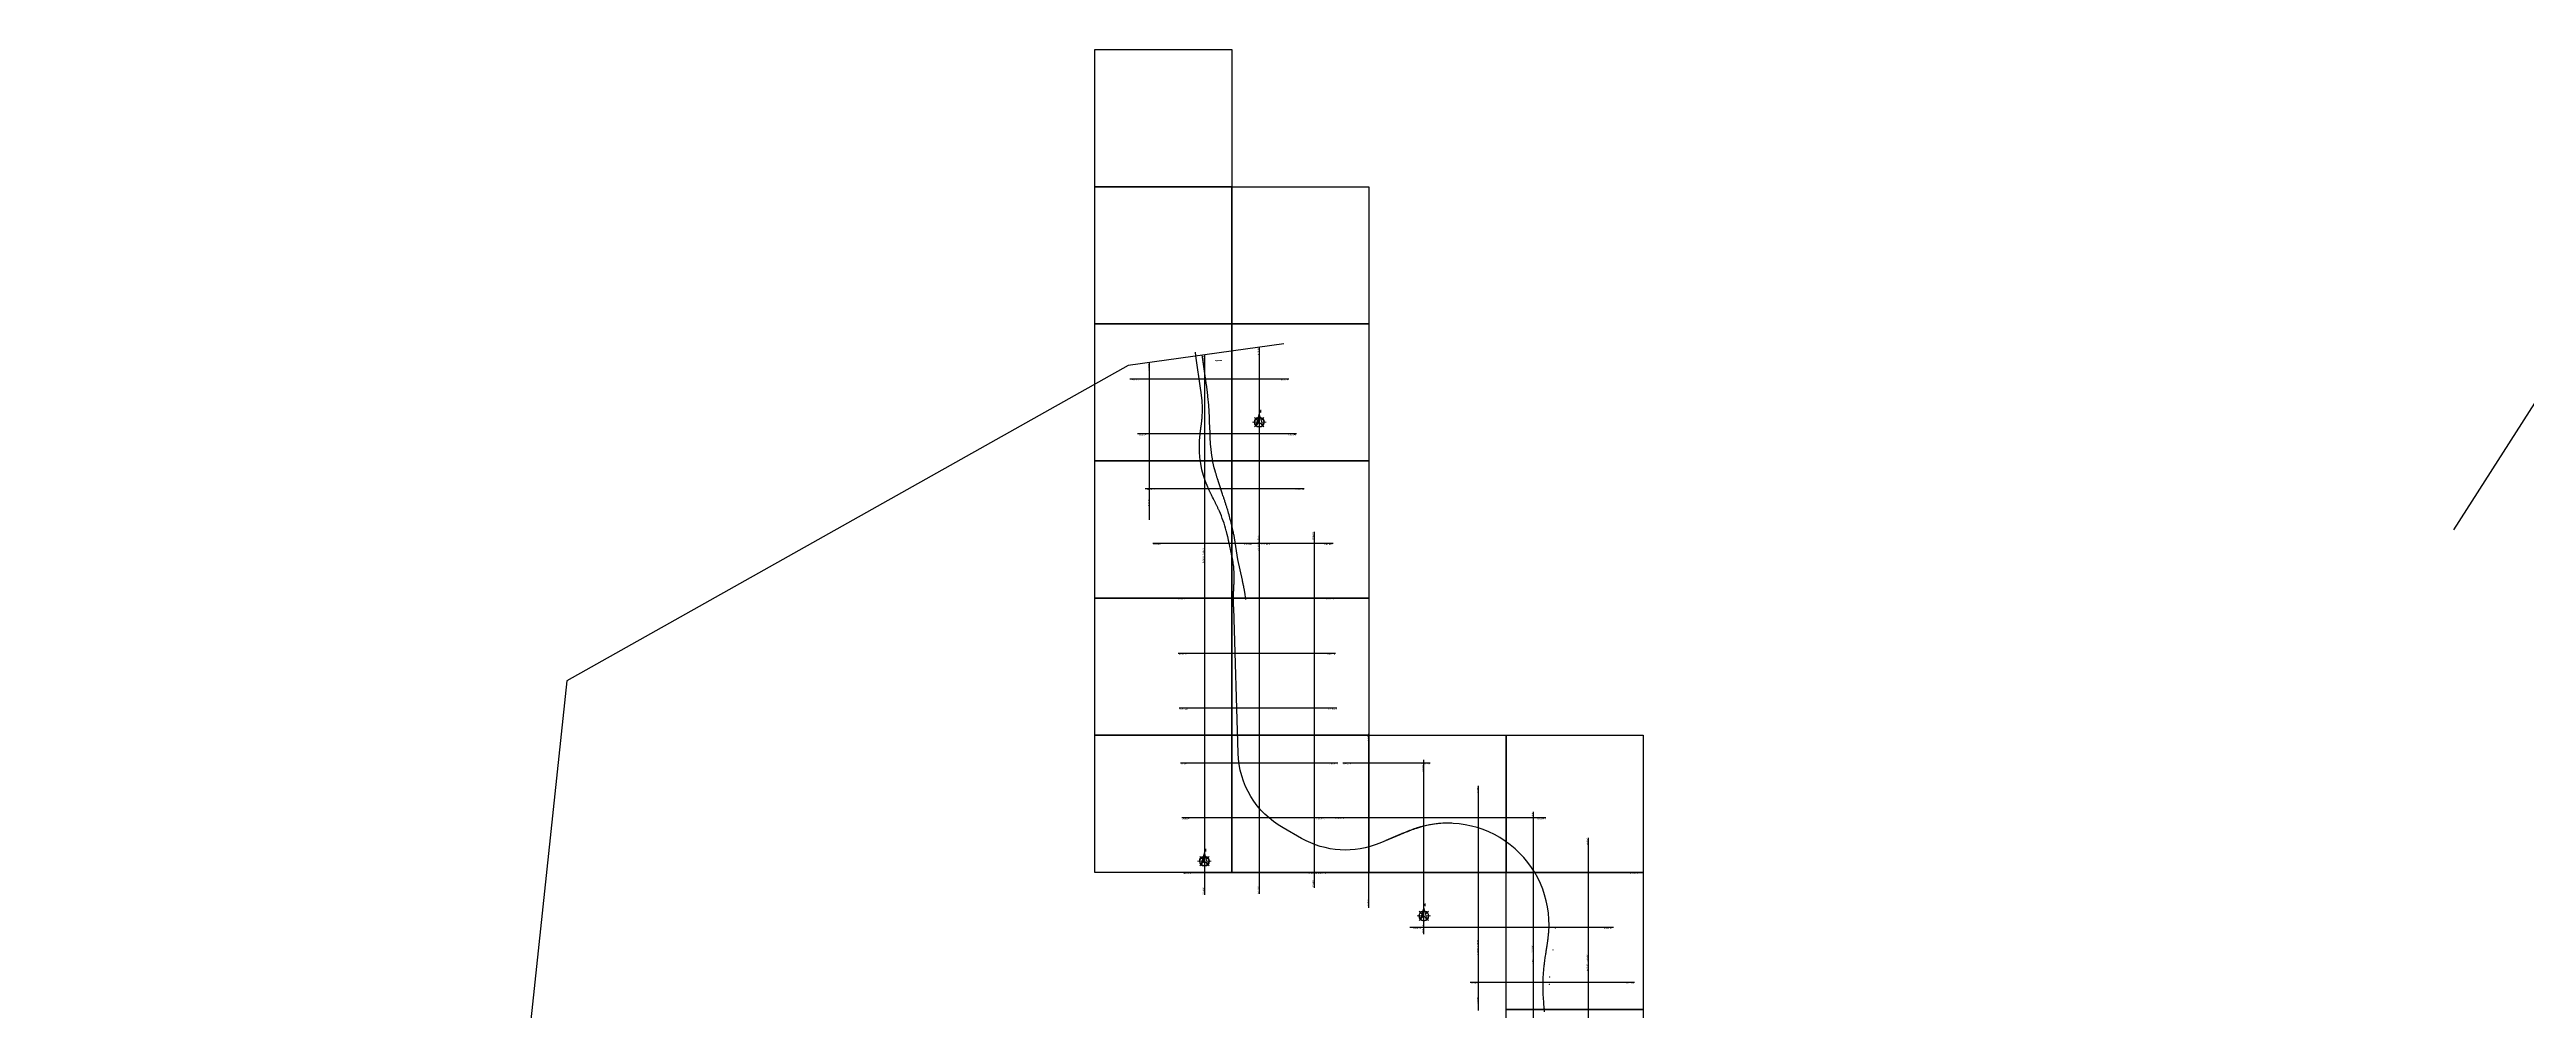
# Model space of a CAD drawing. Header units: metres. Extents: x 303118 to 359298, y 7408194 to 7460879.
# Drawn here: x 315188 to 324221, y 7425497 to 7429000 of the extents above; entities that cross this region are included whole.
import ezdxf
from ezdxf.enums import TextEntityAlignment as Align

# ---------------------------------------------------------------- set-up
doc = ezdxf.new("R2010")
doc.units = ezdxf.units.M
doc.header["$LTSCALE"] = 10
doc.header["$PDMODE"] = 3
doc.header["$PDSIZE"] = 0.5
for name, color, linetype, lineweight in [('_AUX_DESAPROPRIAÇÃO', 210, 'Continuous', 0), ('_AUX_DESOCUPAÇÃO', 130, 'Continuous', 0), ('A-NORTE', 2, 'Continuous', 9), ('C-ROAD-STAN', 11, 'Continuous', 0)]:
    doc.layers.add(name, color=color, linetype=linetype, lineweight=lineweight)
for name, color, linetype in [('A-IMAGENS', 255, 'Continuous'), ('A-MALHA PAR', 8, 'Continuous'), ('A-MALHA ÍMPAR', 8, 'Continuous'), ('DESOCUPAÇÃO', 4, 'Continuous')]:
    doc.layers.add(name, color=color, linetype=linetype)
doc.layers.add('A-MODELAGEM_FEATURE LINE', color=255, linetype='Continuous', plot=False)
doc.styles.add('Arial', font='arial.ttf')
doc.styles.add('DIM', font='arial.ttf', dxfattribs={"width": 0.8})
doc.styles.add('R200', font='simplex.shx', dxfattribs={"height": 5})
picture_1 = doc.add_image_def('image28.jpg', size_in_pixel=(5000, 5000))
picture_2 = doc.add_image_def('image29.jpg', size_in_pixel=(5000, 5000))
picture_3 = doc.add_image_def('image30.jpg', size_in_pixel=(5000, 5000))
picture_4 = doc.add_image_def('image31.jpg', size_in_pixel=(5000, 5000))
picture_5 = doc.add_image_def('image32.jpg', size_in_pixel=(5000, 5000))
picture_6 = doc.add_image_def('image33.jpg', size_in_pixel=(5000, 5000))
picture_7 = doc.add_image_def('image34.jpg', size_in_pixel=(5000, 5000))
picture_8 = doc.add_image_def('image35.jpg', size_in_pixel=(5000, 5000))
picture_9 = doc.add_image_def('image60.jpg', size_in_pixel=(5000, 5000))
picture_10 = doc.add_image_def('image61.jpg', size_in_pixel=(5000, 5000))
picture_11 = doc.add_image_def('image62.jpg', size_in_pixel=(5000, 5000))
picture_12 = doc.add_image_def('image63.jpg', size_in_pixel=(5000, 5000))
picture_13 = doc.add_image_def('image64.jpg', size_in_pixel=(5000, 5000))
picture_14 = doc.add_image_def('image65.jpg', size_in_pixel=(5000, 5000))
picture_15 = doc.add_image_def('image77.jpg', size_in_pixel=(5000, 5000))

# ---------------------------------------------------------------- blocks, each defined once
blk = doc.blocks.new('*X75')
at = {"color": 0}
for p, q in [((142.8, -426.3), (147.6, -421.4)), ((143, -425.6), (147.6, -420.9)), ((143.2, -424.8), (147.6, -420.4)), ((143.4, -424.1), (147.6, -419.8)), ((143.6, -423.4), (147.6, -419.3)), ((143.8, -422.6), (147.6, -418.8)), ((144, -421.9), (147.6, -418.2)), ((144.2, -421.2), (147.6, -417.7)), ((144.4, -420.4), (147.6, -417.2)), ((144.6, -419.7), (147.6, -416.7)), ((144.8, -419), (147.6, -416.1)), ((145, -418.3), (147.6, -415.6)), ((145.2, -417.5), (147.6, -415.1)), ((145.4, -416.8), (147.6, -414.5)), ((145.6, -416.1), (147.6, -414)), ((145.8, -415.3), (147.6, -413.5)), ((146, -414.6), (147.6, -412.9)), ((146.2, -413.9), (147.6, -412.4)), ((146.4, -413.1), (147.6, -411.9)), ((146.6, -412.4), (147.6, -411.3)), ((146.8, -411.7), (147.6, -410.8)), ((147, -411), (147.6, -410.3)), ((147.2, -410.2), (147.6, -409.8)), ((147.4, -409.5), (147.6, -409.2)), ((147.6, -408.8), (147.6, -408.7))]:
    blk.add_line(p, q, dxfattribs=at)
blk = doc.blocks.new('NORTE')
at = {"layer": 'A-NORTE'}
for p, q in [((-8.5, 41.5), (-24.7, 41.5)), ((-6.7, 48.2), (-17.2, 58.7)), ((-6.7, 34.8), (-17.2, 24.4)), ((0, 72.7), (0, 35.2)), ((0, 28.7), (0, 0)), ((6.7, 48.2), (17.2, 58.7)), ((6.7, 34.8), (17.2, 24.4)), ((8.5, 41.5), (24.7, 41.5))]:
    blk.add_line(p, q, dxfattribs=at)
for points in [[(-18.6, 41.5, 1), (18.6, 41.5, 0.359415), (3.5, 59.8, 1)], [(-3.5, 59.8, 0.359415), (-18.6, 41.5, 1)]]:
    blk.add_lwpolyline(points, format="xyb", dxfattribs=at)
blk.add_lwpolyline([(-11.7, 30), (0, 72.7), (11.6, 30.1), (0, 41.5), (-11.7, 30)], dxfattribs=at)
for start, end in [(105.02696, 180), (180, 0), (0, 74.97304)]:
    blk.add_arc((0, 41.5), 16.3, start, end, dxfattribs=at)
at = {"layer": 'A-NORTE', "xscale": 2.329019315242768, "yscale": 2.329019315242768, "zscale": 2.329019315242768}
blk.add_blockref('*X75', (-343.8, 1024.1), dxfattribs=at)
at = {"layer": 'A-NORTE', "style": 'R200'}
blk.add_attdef('N', (-2, 77), '', height=9.44, dxfattribs=at)

msp = doc.modelspace()

# ---------------------------------------------------------------- linework, layer by layer
msp.add_lwpolyline([(319689.939, 7427927.18), (319121.435, 7427847.941), (317075.006, 7426699.108), (315188.206, 7408936.686), (318621.359, 7408193.809), (320764.955, 7409287.274), (321225.561, 7409640.933)])
at = {"layer": '_AUX_DESOCUPAÇÃO'}
msp.add_line((319437.043, 7427891.931), (319401.235, 7427886.94), dxfattribs=at)
at = {"layer": 'A-MALHA PAR'}
for p, q in [((319600, 7427198.443), (319600, 7425922.472)), ((319607.225, 7427200), (319868.932, 7427200)), ((319800, 7427241.536), (319800, 7425944.192)), ((319400, 7427155.351), (319400, 7425917.942)), ((319299.315, 7427000), (319873.463, 7427000)), ((319303.846, 7426800), (319877.993, 7426800)), ((319308.376, 7426600), (319882.523, 7426600)), ((319312.906, 7426400), (319887.053, 7426400)), ((319317.436, 7426200), (319858.517, 7426200)), ((319321.967, 7426000), (319812.766, 7426000)), ((320400, 7425497.175), (320400, 7425724.622)), ((320600, 7424838.231), (320600, 7425696.054)), ((320800, 7425667.485), (320800, 7424470.547)), ((320368.791, 7425600), (320968.648, 7425600))]:
    msp.add_line(p, q, dxfattribs=at)
at = {"layer": 'A-MALHA ÍMPAR'}
for p, q in [((319400, 7427886.768), (319400, 7427155.351)), ((319600, 7427914.644), (319600, 7427198.443)), ((319128.281, 7427800), (319707.83, 7427800)), ((319200, 7427285.452), (319200, 7427858.891)), ((319156.157, 7427600), (319735.706, 7427600)), ((319184.034, 7427400), (319763.583, 7427400)), ((319211.911, 7427200), (319607.225, 7427200)), ((320000, 7425870.498), (320000, 7426505.818)), ((319904.267, 7426400), (320223.049, 7426400)), ((320200, 7425775.615), (320200, 7426410.935)), ((320400, 7425724.622), (320400, 7426316.051)), ((319858.517, 7426200), (320644.619, 7426200)), ((320600, 7425696.054), (320600, 7426221.168)), ((320800, 7426126.284), (320800, 7425667.485)), ((319812.766, 7426000), (320986.725, 7426000)), ((321000, 7426031.401), (321000, 7426027.982)), ((320148.599, 7425800), (320891.841, 7425800))]:
    msp.add_line(p, q, dxfattribs=at)
at = {"layer": 'A-MODELAGEM_FEATURE LINE'}
for points in [[(320640.496, 7425491.344, -0.00031446), (320639.324, 7425504.643, -0.00062892), (320638.748, 7425511.32, -0.00125774), (320637.83, 7425522.461, -0.001572), (320637.144, 7425531.411, -0.00219961), (320636.4, 7425542.171, -0.00251262), (320635.836, 7425551.628, -0.00313539), (320635.322, 7425562.257, -0.00344439), (320634.98, 7425571.971, -0.00405453), (320634.767, 7425582.548, -0.00435437), (320634.734, 7425592.431, -0.01303477), (320635.626, 7425620.763, -0.00435437), (320636.28, 7425630.624, -0.00405453), (320637.157, 7425641.167, -0.00344439), (320638.109, 7425650.84, -0.00313539), (320639.29, 7425661.416, -0.00251262), (320640.447, 7425670.819, -0.00219961), (320641.866, 7425681.511, -0.001572), (320643.114, 7425690.399, -0.00125774), (320644.73, 7425701.462, -0.00062892), (320645.725, 7425708.089, -0.00031446), (320647.73, 7425721.288), (320648.3, 7425725.024, 0.00026144), (320649.501, 7425732.919, 0.00052287), (320650.091, 7425736.846, 0.00104568), (320651.054, 7425743.384, 0.001307), (320651.796, 7425748.594, 0.00182912), (320652.645, 7425754.834, 0.00208972), (320653.342, 7425760.276, 0.00260905), (320654.064, 7425766.373, 0.00286734), (320654.658, 7425771.9, 0.00337938), (320655.227, 7425777.904, 0.00363236), (320655.676, 7425783.47, 0.53380235), (320172.88, 7426160.8, 0.00363236), (320167.588, 7426159.02, 0.00337938), (320161.9, 7426157.017, 0.00286734), (320156.679, 7426155.105, 0.00260905), (320150.938, 7426152.931, 0.00208972), (320145.826, 7426150.94, 0.00182912), (320139.975, 7426148.608, 0.001307), (320135.099, 7426146.63, 0.00104568), (320128.987, 7426144.116, 0.00052287), (320125.319, 7426142.594, 0.00026144), (320117.948, 7426139.522, -0.00018519), (320112.719, 7426137.339), (320039.841, 7426106.918, -0.23204973), (319754.115, 7426124.254), (319687.109, 7426162.32, -0.2616803), (319522.793, 7426435.024), (319506.701, 7426964.141), (319506.671, 7426965.115), (319506.642, 7426966.089), (319506.612, 7426967.063), (319506.583, 7426968.038), (319506.554, 7426969.013), (319506.525, 7426969.988), (319506.496, 7426970.963), (319506.468, 7426971.938), (319506.44, 7426972.914), (319506.412, 7426973.89), (319506.385, 7426974.867), (319506.359, 7426975.843), (319506.333, 7426976.82), (319506.308, 7426977.797), (319506.283, 7426978.775), (319506.259, 7426979.752), (319506.236, 7426980.73), (319506.214, 7426981.708), (319506.193, 7426982.687), (319506.172, 7426983.668), (319506.153, 7426984.647), (319506.135, 7426985.627), (319506.117, 7426986.606), (319506.101, 7426987.586), (319506.086, 7426988.567), (319506.072, 7426989.547), (319506.06, 7426990.528), (319506.049, 7426991.509), (319506.039, 7426992.49), (319506.03, 7426993.472), (319506.024, 7426994.45, -0.00807544), (319506.225, 7427014.801), (319506.251, 7427015.783), (319506.279, 7427016.764), (319506.308, 7427017.745), (319506.339, 7427018.726), (319506.371, 7427019.706), (319506.404, 7427020.686), (319506.438, 7427021.666), (319506.474, 7427022.645), (319506.511, 7427023.624), (319506.549, 7427024.603), (319506.587, 7427025.582), (319506.627, 7427026.558), (319506.668, 7427027.536), (319506.709, 7427028.514), (319506.752, 7427029.491), (319506.795, 7427030.468), (319506.839, 7427031.445), (319506.883, 7427032.422), (319506.929, 7427033.399), (319506.974, 7427034.375), (319507.021, 7427035.351), (319507.067, 7427036.326), (319507.115, 7427037.301), (319507.162, 7427038.276), (319507.21, 7427039.251), (319507.258, 7427040.226), (319507.307, 7427041.2), (319507.356, 7427042.174), (319507.404, 7427043.148), (319507.453, 7427044.121), (319507.502, 7427045.094), (319507.567, 7427046.383), (319507.631, 7427047.671), (319507.695, 7427048.959), (319507.759, 7427050.245), (319507.822, 7427051.531), (319507.884, 7427052.817), (319507.945, 7427054.102), (319508.005, 7427055.384), (319508.063, 7427056.667), (319508.12, 7427057.95), (319508.175, 7427059.232), (319508.228, 7427060.514), (319508.279, 7427061.795), (319508.328, 7427063.075), (319508.374, 7427064.355), (319508.418, 7427065.634), (319508.459, 7427066.913), (319508.498, 7427068.191), (319508.533, 7427069.469), (319508.565, 7427070.746), (319508.594, 7427072.022), (319508.619, 7427073.298), (319508.64, 7427074.573), (319508.658, 7427075.848), (319508.671, 7427077.122), (319508.68, 7427078.396), (319508.685, 7427079.668), (319508.685, 7427080.941), (319508.681, 7427082.212), (319508.672, 7427083.483), (319508.657, 7427084.758, 0.03339953), (319505.348, 7427125.995), (319505.153, 7427127.293), (319504.954, 7427128.586), (319504.749, 7427129.878), (319504.54, 7427131.171), (319504.325, 7427132.463), (319504.106, 7427133.755), (319503.882, 7427135.047), (319503.654, 7427136.339), (319503.422, 7427137.631), (319503.186, 7427138.923), (319502.946, 7427140.215), (319502.702, 7427141.507), (319502.455, 7427142.8), (319502.205, 7427144.092), (319501.952, 7427145.384), (319501.695, 7427146.676), (319501.436, 7427147.969), (319501.174, 7427149.261), (319500.91, 7427150.554), (319500.643, 7427151.847), (319500.375, 7427153.14), (319500.105, 7427154.434), (319499.832, 7427155.728), (319499.558, 7427157.025), (319499.283, 7427158.319), (319499.007, 7427159.614), (319498.73, 7427160.909), (319498.452, 7427162.205), (319498.173, 7427163.501), (319497.894, 7427164.798), (319497.614, 7427166.096), (319491.194, 7427195.892), (319490.87, 7427197.398, 0.00016667), (319489.465, 7427203.909, 0.00033333), (319488.761, 7427207.154, 0.00066665), (319487.578, 7427212.557, 0.00083328), (319486.621, 7427216.866, 0.00116642), (319485.453, 7427222.025, 0.00133287), (319484.412, 7427226.524, 0.00166528), (319483.214, 7427231.559, 0.00183113), (319482.095, 7427236.119, 0.00216164), (319480.84, 7427241.065, 0.0023261), (319479.635, 7427245.64, 0.03867289), (319454.395, 7427317.116, 0.0023261), (319452.46, 7427321.433, 0.00216164), (319450.331, 7427326.07, 0.00183113), (319448.338, 7427330.321, 0.00166528), (319446.108, 7427334.992, 0.00133287), (319444.094, 7427339.147, 0.00116642), (319441.763, 7427343.896, 0.00083328), (319439.802, 7427347.85, 0.00066665), (319437.33, 7427352.798, 0.00033333), (319435.84, 7427355.765, 0.00016667), (319432.845, 7427361.715), (319429.769, 7427367.82, -0.00018518), (319427.368, 7427372.59, -0.00037037), (319426.165, 7427374.986, -0.00074072), (319424.168, 7427378.986, -0.00092586), (319422.575, 7427382.204, -0.00129596), (319420.678, 7427386.079, -0.00148085), (319419.032, 7427389.491, -0.00184995), (319417.207, 7427393.337, -0.00203402), (319415.568, 7427396.861, -0.00240052), (319413.817, 7427400.717, -0.00258268), (319412.219, 7427404.329, -0.12243193), (319382.502, 7427579.994, -0.00258268), (319382.822, 7427583.93, -0.00240052), (319383.208, 7427588.148, -0.00203402), (319383.596, 7427592.014, -0.00184995), (319384.054, 7427596.247, -0.00148085), (319384.487, 7427600.011, -0.00129596), (319385.004, 7427604.294, -0.00092586), (319385.45, 7427607.856, -0.00074072), (319386.02, 7427612.292, -0.00037037), (319386.367, 7427614.949, -0.00018518), (319387.066, 7427620.244), (319387.4, 7427622.769, 0.00018518), (319388.096, 7427628.05, 0.00037037), (319388.44, 7427630.681, 0.00074072), (319389.004, 7427635.061, 0.00092586), (319389.441, 7427638.556, 0.00129596), (319389.946, 7427642.744, 0.00148085), (319390.366, 7427646.398, 0.00184995), (319390.81, 7427650.496, 0.00203402), (319391.183, 7427654.212, 0.00240052), (319391.553, 7427658.253, 0.00258268), (319391.857, 7427661.998, 0.03979438), (319391.663, 7427717.741, 0.00258268), (319391.332, 7427721.485, 0.00240052), (319390.935, 7427725.523, 0.00203402), (319390.536, 7427729.237, 0.00184995), (319390.064, 7427733.33, 0.00148085), (319389.618, 7427736.982, 0.00129596), (319389.084, 7427741.167, 0.00092586), (319388.622, 7427744.658, 0.00074072), (319388.029, 7427749.035, 0.00037037), (319387.666, 7427751.663, 0.00018518), (319386.933, 7427756.938), (319369.217, 7427884.042), (319367.513, 7427896.266)], [(319551.165, 7426995.413, 0.01028289), (319548.231, 7427015.972, 0.0023261), (319547.423, 7427020.767, 0.00216164), (319546.509, 7427025.912, 0.00183113), (319545.631, 7427030.63, 0.00166528), (319544.631, 7427035.805, 0.00133287), (319543.713, 7427040.408, 0.00116642), (319542.639, 7427045.655, 0.00083328), (319541.727, 7427050.022, 0.00066665), (319540.572, 7427055.469, 0.00033333), (319539.873, 7427058.735, 0.00016667), (319538.471, 7427065.256), (319522.231, 7427140.627), (319509.798, 7427219.654, 0.001605), (319508.792, 7427224.354, 0.0002), (319507.945, 7427228.271, 0.0004), (319506.525, 7427234.8, 0.00049999), (319505.378, 7427240.028, 0.00069995), (319503.985, 7427246.301, 0.0007999), (319502.749, 7427251.794, 0.0009997), (319501.338, 7427257.958, 0.00109952), (319500.03, 7427263.564, 0.00129891), (319498.576, 7427269.663, 0.00139844), (319497.193, 7427275.328, 0.01175655), (319484.729, 7427321.127, 0.00139844), (319483.05, 7427326.711, 0.00129891), (319481.212, 7427332.706, 0.00109952), (319479.499, 7427338.202, 0.0009997), (319477.592, 7427344.23, 0.0007999), (319475.874, 7427349.592, 0.00069995), (319473.895, 7427355.706, 0.00049999), (319472.235, 7427360.795, 0.0004), (319470.151, 7427367.143, 0.0002), (319468.896, 7427370.949, 0.0001), (319466.386, 7427378.549), (319453.559, 7427417.358, -0.00016667), (319451.471, 7427423.682, -0.00033333), (319450.433, 7427426.837, -0.00066665), (319448.715, 7427432.093, -0.00083328), (319447.357, 7427436.292, -0.00116642), (319445.749, 7427441.331, -0.00133287), (319444.367, 7427445.736, -0.00166528), (319442.849, 7427450.682, -0.00183113), (319441.503, 7427455.179, -0.00216164), (319440.079, 7427460.077, -0.0023261), (319438.799, 7427464.63, -0.04586583), (319422.932, 7427553.026, -0.0023261), (319422.548, 7427557.739, -0.00216164), (319422.179, 7427562.827, -0.00183113), (319421.877, 7427567.511, -0.00166528), (319421.581, 7427572.677, -0.00133287), (319421.344, 7427577.288, -0.00116642), (319421.099, 7427582.571, -0.00083328), (319420.912, 7427586.98, -0.00066665), (319420.695, 7427592.506, -0.00033333), (319420.571, 7427595.824, -0.00016667), (319420.329, 7427602.48), (319418.88, 7427642.695, 0.00009259), (319418.638, 7427649.36, 0.00018519), (319418.516, 7427652.698, 0.00037037), (319418.305, 7427658.264, 0.00046295), (319418.128, 7427662.723, 0.00064811), (319417.905, 7427668.076, 0.00074066), (319417.696, 7427672.766, 0.00092569), (319417.443, 7427678.032, 0.00101814), (319417.195, 7427682.827, 0.00120284), (319416.901, 7427688.048, 0.00129505), (319416.604, 7427692.904, 0.01173687), (319412.884, 7427735.432, 0.00129505), (319412.334, 7427740.265, 0.00120284), (319411.717, 7427745.458, 0.00101814), (319411.129, 7427750.223, 0.00092569), (319410.463, 7427755.454, 0.00074066), (319409.854, 7427760.109, 0.00064811), (319409.145, 7427765.419, 0.00046295), (319408.545, 7427769.841, 0.00037037), (319407.786, 7427775.358, 0.00018518), (319407.327, 7427778.667, 0.00009259), (319406.408, 7427785.274), (319392.172, 7427887.41)], [(320302.567, 7426179.411, 0.08947417), (320172.724, 7426161.275, 0.00363236), (320167.425, 7426159.492, 0.00337938), (320161.73, 7426157.487, 0.00286734), (320156.505, 7426155.574, 0.00260905), (320150.758, 7426153.398, 0.00208972), (320145.642, 7426151.405, 0.00182912), (320139.788, 7426149.072, 0.001307), (320134.91, 7426147.093, 0.00104568), (320128.796, 7426144.578, 0.00052287), (320125.127, 7426143.056, 0.00026144), (320117.756, 7426139.983, -0.00018519), (320112.527, 7426137.8), (320061.746, 7426116.604)]]:
    msp.add_lwpolyline(points, format="xyb", dxfattribs=at)
at = {"layer": 'C-ROAD-STAN', "color": 11, "linetype": 'Continuous', "lineweight": 40}
for p in [(320670.733, 7425717.904), (320680.094, 7425797.838), (320657.998, 7425592.602), (320658.833, 7425619.13)]:
    msp.add_point(p, dxfattribs=at)
at = {"layer": 'DESOCUPAÇÃO'}
msp.add_lwpolyline([(324936.231, 7428783.302), (323955.477, 7427248.764)], dxfattribs=at)

# ---------------------------------------------------------------- block references
at = {"layer": 'A-NORTE'}
for p in [(319600, 7427600.078), (319400, 7426000), (320200, 7425800)]:
    msp.add_blockref('NORTE', p, dxfattribs=at).add_auto_attribs({'N': 'N'})

# ---------------------------------------------------------------- texts
at = {"layer": '_AUX_DESAPROPRIAÇÃO', "insert": (319439.128, 7427867.814), "char_height": 4, "attachment_point": 1, "style": 'DIM'}
msp.add_mtext('########', dxfattribs=at)
at = {"layer": 'A-MALHA PAR', "style": 'Arial'}
for s, rotation, p in [('E=319600 ', 90, (319598, 7427198.443)), ('N=7427200 ', 180, (319607.225, 7427198)), ('E=319800 ', 90, (319798, 7427241.536)), ('E=319400 ', 90, (319398, 7427155.351)), ('N=7427000 ', 180, (319299.315, 7426998)), ('N=7426800 ', 180, (319303.846, 7426798)), ('N=7426600 ', 180, (319308.376, 7426598)), ('N=7426400 ', 180, (319312.906, 7426398)), ('N=7426200 ', 180, (319317.436, 7426198)), ('N=7426000 ', 180, (319321.967, 7425998)), ('E=320400 ', 90, (320398, 7425726.634)), ('E=320600 ', 90, (320598.688, 7425685.633)), ('E=320800 ', 90, (320798, 7425668.046)), ('N=7425600 ', 180, (320371.679, 7425598))]:
    msp.add_text(s, height=4, rotation=rotation, dxfattribs=at).set_placement(p, align=Align.RIGHT)
for s, rotation, p in [(' N=7427200', 180, (319868.932, 7427198)), (' N=7427000', 180, (319873.463, 7426998)), (' N=7426800', 180, (319877.993, 7426798)), (' N=7426600', 180, (319882.523, 7426598)), (' N=7426400', 180, (319887.053, 7426398)), (' N=7426200', 180, (319839.752, 7426197.263)), (' N=7426000', 180, (319810.988, 7425998)), (' E=319400', 90, (319398, 7425917.942)), (' E=319600', 90, (319598, 7425922.472)), (' E=319800', 90, (319798, 7425944.74)), (' E=320400', 90, (320398, 7425520.462)), (' N=7425600', 180, (320968.648, 7425598))]:
    msp.add_text(s, height=4, rotation=rotation, dxfattribs=at).set_placement(p)
at = {"layer": 'A-MALHA ÍMPAR', "style": 'Arial'}
for s, rotation, p in [('E=319600 ', 90, (319598, 7427913.58)), ('N=7427800 ', 180, (319131.492, 7427798)), ('E=319200 ', 90, (319198, 7427857.253)), ('E=319400 ', 90, (319398, 7427885.13)), ('N=7427600 ', 180, (319159.369, 7427598)), ('N=7427400 ', 180, (319187.245, 7427398)), ('N=7427200 ', 180, (319211.911, 7427198)), ('E=320000 ', 90, (319998, 7426505.818)), ('N=7426400 ', 180, (319904.267, 7426398)), ('E=320200 ', 90, (320198, 7426392.841)), ('E=320400 ', 90, (320398, 7426316.051)), ('N=7426200 ', 180, (319877.179, 7426198.737)), ('E=320600 ', 90, (320598, 7426221.168)), ('E=320800 ', 90, (320798, 7426126.284)), ('N=7426000 ', 180, (319812.766, 7425998)), ('N=7425800 ', 180, (320159.616, 7425798))]:
    msp.add_text(s, height=4, rotation=rotation, dxfattribs=at).set_placement(p, align=Align.RIGHT)
for s, rotation, p in [(' N=7427800', 180, (319707.83, 7427798)), (' N=7427600', 180, (319735.706, 7427598)), (' E=319200', 90, (319198, 7427334.522)), (' N=7427400', 180, (319763.583, 7427398)), (' E=319400', 90, (319398, 7427155.351)), (' N=7427200', 180, (319574.026, 7427198)), (' E=319600', 90, (319598, 7427201.611)), (' N=7426400', 180, (320223.049, 7426398)), (' N=7426200', 180, (320644.619, 7426198)), (' N=7426000', 180, (320982.039, 7425998)), (' E=320000', 90, (319998, 7425875.207)), (' E=320200', 90, (320198, 7425779.984)), (' E=320400', 90, (320398, 7425726.918)), (' E=320600', 90, (320597.862, 7425706.573)), (' N=7425800', 180, (320887.156, 7425798)), (' E=320800', 90, (320798, 7425673.569))]:
    msp.add_text(s, height=4, rotation=rotation, dxfattribs=at).set_placement(p)

# ---------------------------------------------------------------- pictures from other files: only their frames are drawn
at = {"layer": 'A-IMAGENS', "transparency": 33554636}
image = msp.add_image(picture_15, insert=(318999.95, 7428500.05), size_in_units=(500, 500), dxfattribs=dict(at, brightness=69, fade=28))
image.dxf.flags = 7
image = msp.add_image(picture_13, insert=(318999.95, 7428000.05), size_in_units=(500, 500), dxfattribs=dict(at, brightness=90))
image.dxf.flags = 6
image = msp.add_image(picture_14, insert=(319499.95, 7428000.05), size_in_units=(500, 500), dxfattribs=dict(at, brightness=90))
image.dxf.flags = 6
image = msp.add_image(picture_10, insert=(318999.95, 7427500.05), size_in_units=(500, 500), dxfattribs=dict(at, brightness=90))
image.dxf.flags = 6
image = msp.add_image(picture_12, insert=(319499.95, 7427500.05), size_in_units=(500, 500), dxfattribs=dict(at, brightness=90))
image.dxf.flags = 6
image = msp.add_image(picture_9, insert=(318999.95, 7427000.05), size_in_units=(500, 500), dxfattribs=dict(at, brightness=90))
image.dxf.flags = 6
image = msp.add_image(picture_11, insert=(319499.95, 7427000.05), size_in_units=(500, 500), dxfattribs=dict(at, brightness=90))
image.dxf.flags = 6
image = msp.add_image(picture_8, insert=(318999.95, 7426500.05), size_in_units=(500, 500), dxfattribs=dict(at, brightness=90))
image.dxf.flags = 6
image = msp.add_image(picture_4, insert=(319499.95, 7426500.05), size_in_units=(500, 500), dxfattribs=dict(at, brightness=90))
image.dxf.flags = 6
image = msp.add_image(picture_3, insert=(318999.95, 7426000.05), size_in_units=(500, 500), dxfattribs=dict(at, brightness=90))
image.dxf.flags = 6
image = msp.add_image(picture_2, insert=(319499.95, 7426000.05), size_in_units=(500, 500), dxfattribs=dict(at, brightness=90))
image.dxf.flags = 6
image = msp.add_image(picture_7, insert=(319999.95, 7426000.05), size_in_units=(500, 500), dxfattribs=dict(at, brightness=90))
image.dxf.flags = 6
image = msp.add_image(picture_6, insert=(320499.95, 7426000.05), size_in_units=(500, 500), dxfattribs=dict(at, brightness=90))
image.dxf.flags = 6
image = msp.add_image(picture_5, insert=(320499.95, 7425500.05), size_in_units=(500, 500), dxfattribs=dict(at, brightness=90))
image.dxf.flags = 6
image = msp.add_image(picture_1, insert=(320499.95, 7425000.05), size_in_units=(500, 500), dxfattribs=dict(at, brightness=90))
image.dxf.flags = 6

doc.saveas('drawing.dxf')
